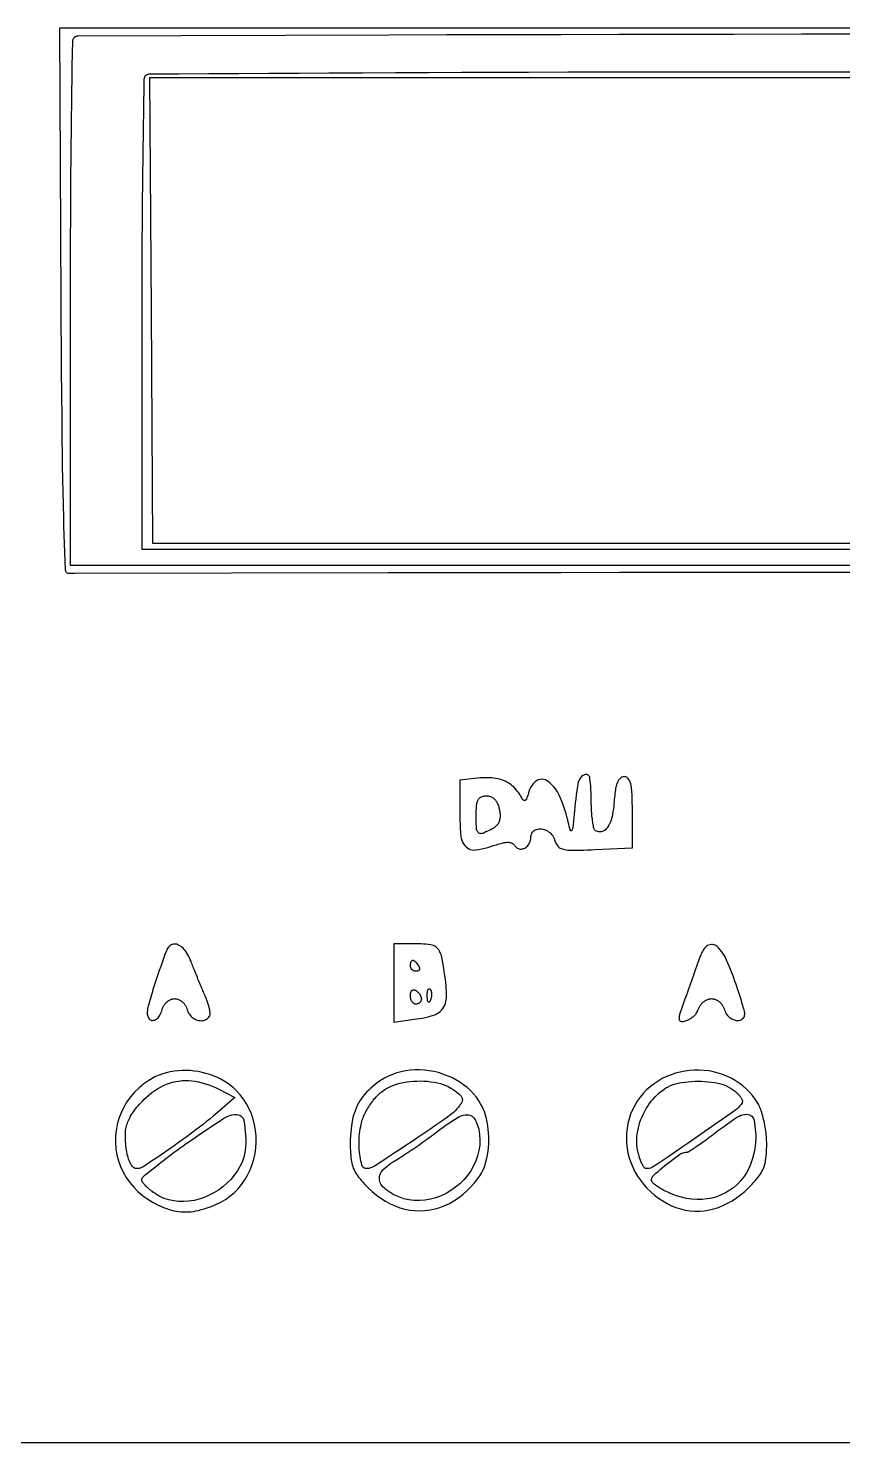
# Model space of a CAD drawing. Header units: millimetres. Extents: x -134 to 134, y -49 to 49.
# Drawn here: x 51.89 to 67.17, y -21.84 to 4.68 of the extents above; entities that cross this region are included whole.
import ezdxf

# ---------------------------------------------------------------- set-up
doc = ezdxf.new("R2010")
doc.units = ezdxf.units.MM
doc.header["$LTSCALE"] = 10
doc.header["$MEASUREMENT"] = 0

# ---------------------------------------------------------------- blocks, each defined once
blk = doc.blocks.new('DT0B-ULTRA_v_1')
at = {"color": 7, "linetype": 'Continuous', "lineweight": -3}
for points in [[(133.588, -21.845, 0), (0, -21.845, 0)], [(52.504, -0.437, 0), (52.506, -0.873, 0), (52.509, -1.309, 0), (52.512, -1.745, 0), (52.515, -2.181, 0), (52.519, -2.618, 0), (52.523, -3.054, 0), (52.525, -3.294, 0), (52.529, -3.535, 0), (52.533, -3.776, 0), (52.538, -4.016, 0), (52.544, -4.257, 0), (52.551, -4.498, 0), (52.556, -4.661, 0), (52.562, -4.824, 0), (52.568, -4.987, 0), (52.573, -5.15, 0), (52.58, -5.313, 0), (52.586, -5.476, 0), (52.588, -5.49, 0), (52.593, -5.504, 0), (52.601, -5.515, 0), (52.611, -5.526, 0), (52.622, -5.533, 0), (52.635, -5.539, 0), (52.649, -5.541, 0), (52.659, -5.541, 0), (52.676, -5.54, 0), (52.694, -5.539, 0), (52.712, -5.538, 0), (52.729, -5.537, 0), (52.747, -5.537, 0), (52.764, -5.537, 0), (58.638, -5.529, 0), (59.721, -5.528, 0), (60.805, -5.526, 0), (61.888, -5.525, 0), (62.971, -5.524, 0), (64.055, -5.523, 0), (65.138, -5.522, 0), (66.42, -5.521, 0), (67.703, -5.519, 0)], [(92.879, 4.677, 0), (72.678, 4.677, 0), (52.477, 4.677, 0), (52.504, -0.437, 0)], [(72.677, -5.397, 0), (52.685, -5.397, 0), (52.685, -0.48, 0), (52.685, -0.165, 0), (52.685, 0.15, 0), (52.686, 0.465, 0), (52.687, 0.78, 0), (52.688, 1.095, 0), (52.69, 1.41, 0), (52.691, 1.678, 0), (52.693, 1.945, 0), (52.695, 2.212, 0), (52.698, 2.479, 0), (52.701, 2.746, 0), (52.705, 3.013, 0), (52.708, 3.251, 0), (52.711, 3.489, 0), (52.715, 3.726, 0), (52.718, 3.964, 0), (52.722, 4.202, 0), (52.725, 4.44, 0), (52.726, 4.452, 0), (52.729, 4.464, 0), (52.733, 4.476, 0), (52.738, 4.487, 0), (52.745, 4.497, 0), (52.753, 4.506, 0), (52.763, 4.514, 0), (52.773, 4.521, 0), (52.784, 4.527, 0), (52.796, 4.531, 0), (52.808, 4.533, 0), (52.821, 4.534, 0), (58.662, 4.554, 0), (59.738, 4.558, 0), (60.814, 4.561, 0), (61.89, 4.564, 0), (62.966, 4.566, 0), (64.042, 4.568, 0), (65.118, 4.57, 0), (66.394, 4.571, 0), (67.67, 4.572, 0)], [(54.09, 3.786, 0), (54.081, 3.777, 0), (54.075, 3.767, 0), (54.069, 3.756, 0), (54.065, 3.745, 0), (54.063, 3.733, 0), (54.062, 3.72, 0), (54.058, 3.508, 0), (54.055, 3.295, 0), (54.051, 3.082, 0), (54.048, 2.87, 0), (54.044, 2.657, 0), (54.041, 2.445, 0), (54.038, 2.205, 0), (54.035, 1.966, 0), (54.032, 1.726, 0), (54.03, 1.487, 0), (54.028, 1.247, 0), (54.026, 1.008, 0), (54.024, 0.726, 0), (54.023, 0.443, 0), (54.022, 0.161, 0), (54.022, -0.121, 0), (54.021, -0.403, 0), (54.021, -0.685, 0), (54.021, -5.089, 0), (65.637, -5.089, 0), (77.254, -5.089, 0)], [(77.254, 3.855, 0), (65.706, 3.855, 0), (64.967, 3.855, 0), (64.228, 3.854, 0), (63.49, 3.854, 0), (62.751, 3.853, 0), (62.012, 3.852, 0), (61.273, 3.85, 0), (60.649, 3.848, 0), (60.025, 3.847, 0), (59.402, 3.844, 0), (58.778, 3.841, 0), (58.154, 3.838, 0), (57.53, 3.835, 0), (56.968, 3.832, 0), (56.406, 3.828, 0), (55.844, 3.825, 0), (55.281, 3.821, 0), (54.719, 3.818, 0), (54.157, 3.815, 0), (54.145, 3.814, 0), (54.132, 3.811, 0), (54.12, 3.807, 0), (54.109, 3.802, 0), (54.099, 3.795, 0), (54.09, 3.786, 0)], [(77.048, -0.617, 0), (77.048, -4.986, 0), (65.64, -4.986, 0), (54.231, -4.986, 0), (54.203, -0.617, 0), (54.175, 3.752, 0), (65.612, 3.752, 0), (77.048, 3.752, 0), (77.048, -0.617, 0)], [(60.317, -9.384, 0), (59.983, -9.419, 0), (59.983, -10.033, 0), (59.984, -10.107, 0), (59.986, -10.18, 0), (59.989, -10.254, 0), (59.994, -10.328, 0), (60, -10.402, 0), (60.007, -10.475, 0), (60.013, -10.512, 0), (60.023, -10.547, 0), (60.038, -10.582, 0), (60.056, -10.614, 0), (60.077, -10.644, 0), (60.102, -10.671, 0), (60.128, -10.692, 0), (60.156, -10.709, 0), (60.186, -10.722, 0), (60.218, -10.73, 0), (60.251, -10.732, 0), (60.284, -10.73, 0), (60.34, -10.721, 0), (60.397, -10.71, 0), (60.453, -10.698, 0), (60.508, -10.683, 0), (60.563, -10.667, 0), (60.618, -10.649, 0), (60.644, -10.64, 0), (60.671, -10.631, 0), (60.698, -10.623, 0), (60.725, -10.615, 0), (60.752, -10.607, 0), (60.78, -10.6, 0), (60.798, -10.595, 0), (60.816, -10.592, 0), (60.834, -10.589, 0), (60.853, -10.587, 0), (60.871, -10.586, 0), (60.89, -10.586, 0), (60.903, -10.586, 0), (60.916, -10.588, 0), (60.929, -10.59, 0), (60.941, -10.594, 0), (60.954, -10.598, 0), (60.966, -10.604, 0), (60.976, -10.609, 0), (60.986, -10.616, 0), (60.996, -10.624, 0), (61.004, -10.632, 0), (61.012, -10.642, 0), (61.019, -10.652, 0), (61.029, -10.666, 0), (61.041, -10.678, 0), (61.054, -10.689, 0), (61.069, -10.698, 0), (61.084, -10.705, 0), (61.101, -10.71, 0), (61.118, -10.713, 0), (61.136, -10.714, 0), (61.154, -10.712, 0), (61.171, -10.709, 0), (61.187, -10.703, 0), (61.203, -10.695, 0), (61.221, -10.684, 0), (61.237, -10.671, 0), (61.252, -10.657, 0), (61.266, -10.641, 0), (61.278, -10.624, 0), (61.289, -10.606, 0), (61.298, -10.587, 0), (61.306, -10.566, 0), (61.312, -10.545, 0), (61.316, -10.523, 0), (61.319, -10.501, 0), (61.32, -10.479, 0), (61.322, -10.457, 0), (61.327, -10.436, 0), (61.336, -10.416, 0), (61.347, -10.397, 0), (61.362, -10.381, 0), (61.379, -10.367, 0), (61.4, -10.355, 0), (61.422, -10.345, 0), (61.445, -10.338, 0), (61.469, -10.334, 0), (61.494, -10.333, 0), (61.518, -10.335, 0), (61.546, -10.341, 0), (61.574, -10.349, 0), (61.601, -10.359, 0), (61.627, -10.372, 0), (61.651, -10.388, 0), (61.674, -10.405, 0), (61.695, -10.424, 0), (61.713, -10.445, 0), (61.729, -10.468, 0), (61.743, -10.492, 0), (61.754, -10.517, 0), (61.763, -10.544, 0), (61.769, -10.565, 0), (61.777, -10.585, 0), (61.786, -10.604, 0), (61.797, -10.623, 0), (61.809, -10.641, 0), (61.823, -10.658, 0), (61.836, -10.672, 0), (61.851, -10.684, 0), (61.867, -10.695, 0), (61.884, -10.704, 0), (61.903, -10.712, 0), (61.921, -10.717, 0), (61.951, -10.724, 0), (61.982, -10.729, 0), (62.012, -10.733, 0), (62.043, -10.736, 0), (62.074, -10.737, 0), (62.104, -10.737, 0), (62.174, -10.736, 0), (62.243, -10.734, 0), (62.312, -10.732, 0), (62.381, -10.73, 0), (62.451, -10.727, 0), (62.52, -10.724, 0), (63.222, -10.691, 0), (63.222, -10.023, 0), (63.221, -9.966, 0), (63.221, -9.909, 0), (63.22, -9.852, 0), (63.219, -9.795, 0), (63.217, -9.738, 0), (63.215, -9.681, 0), (63.213, -9.649, 0), (63.211, -9.618, 0), (63.207, -9.586, 0), (63.202, -9.554, 0), (63.197, -9.523, 0), (63.19, -9.492, 0), (63.185, -9.474, 0), (63.179, -9.456, 0), (63.172, -9.439, 0), (63.163, -9.423, 0), (63.153, -9.407, 0), (63.142, -9.392, 0), (63.133, -9.381, 0), (63.122, -9.372, 0), (63.109, -9.364, 0), (63.096, -9.359, 0), (63.082, -9.356, 0), (63.067, -9.355, 0), (63.054, -9.356, 0), (63.041, -9.358, 0), (63.029, -9.362, 0), (63.017, -9.368, 0), (63.006, -9.375, 0), (62.996, -9.383, 0), (62.984, -9.395, 0), (62.974, -9.407, 0), (62.964, -9.42, 0), (62.956, -9.434, 0), (62.948, -9.448, 0), (62.942, -9.463, 0), (62.933, -9.485, 0), (62.925, -9.508, 0), (62.919, -9.531, 0), (62.913, -9.554, 0), (62.908, -9.578, 0), (62.904, -9.602, 0), (62.899, -9.637, 0), (62.894, -9.673, 0), (62.89, -9.708, 0), (62.886, -9.744, 0), (62.883, -9.78, 0), (62.88, -9.816, 0), (62.876, -9.864, 0), (62.871, -9.912, 0), (62.865, -9.96, 0), (62.858, -10.008, 0), (62.849, -10.056, 0), (62.84, -10.104, 0), (62.831, -10.138, 0), (62.821, -10.172, 0), (62.809, -10.205, 0), (62.795, -10.237, 0), (62.779, -10.268, 0), (62.761, -10.299, 0), (62.748, -10.318, 0), (62.732, -10.335, 0), (62.715, -10.35, 0), (62.696, -10.364, 0), (62.676, -10.375, 0), (62.654, -10.383, 0), (62.634, -10.389, 0), (62.613, -10.391, 0), (62.592, -10.39, 0), (62.571, -10.386, 0), (62.551, -10.38, 0), (62.533, -10.37, 0), (62.525, -10.364, 0), (62.518, -10.358, 0), (62.512, -10.35, 0), (62.507, -10.342, 0), (62.503, -10.334, 0), (62.5, -10.324, 0), (62.495, -10.301, 0), (62.491, -10.277, 0), (62.486, -10.254, 0), (62.482, -10.23, 0), (62.478, -10.206, 0), (62.475, -10.182, 0), (62.471, -10.153, 0), (62.467, -10.123, 0), (62.464, -10.093, 0), (62.461, -10.064, 0), (62.459, -10.034, 0), (62.457, -10.004, 0), (62.455, -9.971, 0), (62.453, -9.937, 0), (62.452, -9.904, 0), (62.451, -9.87, 0), (62.451, -9.836, 0), (62.451, -9.803, 0), (62.45, -9.732, 0), (62.448, -9.662, 0), (62.444, -9.592, 0), (62.44, -9.522, 0), (62.433, -9.452, 0), (62.426, -9.382, 0), (62.422, -9.367, 0), (62.416, -9.352, 0), (62.406, -9.339, 0), (62.394, -9.329, 0), (62.38, -9.321, 0), (62.365, -9.317, 0), (62.349, -9.315, 0), (62.334, -9.317, 0), (62.322, -9.321, 0), (62.294, -9.335, 0), (62.268, -9.354, 0), (62.246, -9.376, 0), (62.228, -9.402, 0), (62.215, -9.431, 0), (62.207, -9.461, 0), (62.193, -9.539, 0), (62.18, -9.616, 0), (62.168, -9.694, 0), (62.158, -9.772, 0), (62.148, -9.85, 0), (62.14, -9.928, 0), (62.134, -9.993, 0), (62.128, -10.057, 0), (62.122, -10.121, 0), (62.115, -10.186, 0), (62.109, -10.25, 0), (62.102, -10.315, 0), (62.101, -10.324, 0), (62.099, -10.333, 0), (62.096, -10.342, 0), (62.092, -10.351, 0), (62.088, -10.36, 0), (62.083, -10.368, 0), (62.081, -10.37, 0), (62.079, -10.371, 0), (62.076, -10.372, 0), (62.074, -10.373, 0), (62.071, -10.373, 0), (62.068, -10.373, 0), (62.066, -10.371, 0), (62.063, -10.37, 0), (62.062, -10.368, 0), (62.06, -10.366, 0), (62.059, -10.364, 0), (62.049, -10.325, 0), (62.039, -10.286, 0), (62.029, -10.246, 0), (62.018, -10.207, 0), (62.009, -10.168, 0), (61.999, -10.129, 0), (61.979, -10.053, 0), (61.956, -9.978, 0), (61.931, -9.904, 0), (61.903, -9.831, 0), (61.873, -9.758, 0), (61.841, -9.687, 0), (61.815, -9.638, 0), (61.784, -9.591, 0), (61.75, -9.546, 0), (61.712, -9.506, 0), (61.67, -9.468, 0), (61.625, -9.435, 0), (61.594, -9.418, 0), (61.56, -9.407, 0), (61.525, -9.404, 0), (61.49, -9.407, 0), (61.456, -9.417, 0), (61.425, -9.434, 0), (61.392, -9.46, 0), (61.361, -9.49, 0), (61.334, -9.523, 0), (61.311, -9.559, 0), (61.293, -9.597, 0), (61.279, -9.637, 0), (61.272, -9.66, 0), (61.265, -9.683, 0), (61.259, -9.706, 0), (61.251, -9.729, 0), (61.244, -9.752, 0), (61.237, -9.775, 0), (61.234, -9.781, 0), (61.23, -9.787, 0), (61.226, -9.793, 0), (61.22, -9.797, 0), (61.214, -9.801, 0), (61.207, -9.803, 0), (61.201, -9.805, 0), (61.195, -9.805, 0), (61.188, -9.803, 0), (61.183, -9.8, 0), (61.177, -9.797, 0), (61.173, -9.792, 0), (61.173, -9.792, 0), (61.162, -9.775, 0), (61.151, -9.758, 0), (61.14, -9.741, 0), (61.129, -9.724, 0), (61.118, -9.707, 0), (61.108, -9.69, 0), (61.09, -9.661, 0), (61.07, -9.633, 0), (61.049, -9.606, 0), (61.026, -9.58, 0), (61.002, -9.555, 0), (60.976, -9.532, 0), (60.95, -9.511, 0), (60.923, -9.491, 0), (60.895, -9.473, 0), (60.865, -9.456, 0), (60.835, -9.441, 0), (60.804, -9.428, 0), (60.769, -9.416, 0), (60.733, -9.405, 0), (60.697, -9.396, 0), (60.66, -9.389, 0), (60.623, -9.383, 0), (60.586, -9.38, 0), (60.541, -9.377, 0), (60.496, -9.376, 0), (60.452, -9.376, 0), (60.407, -9.377, 0), (60.362, -9.38, 0), (60.317, -9.384, 0)], [(60.729, -9.975, 0), (60.732, -9.996, 0), (60.735, -10.016, 0), (60.738, -10.037, 0), (60.739, -10.057, 0), (60.74, -10.078, 0), (60.74, -10.099, 0), (60.74, -10.116, 0), (60.738, -10.132, 0), (60.736, -10.149, 0), (60.732, -10.165, 0), (60.728, -10.181, 0), (60.722, -10.197, 0), (60.717, -10.211, 0), (60.71, -10.225, 0), (60.702, -10.238, 0), (60.693, -10.251, 0), (60.684, -10.263, 0), (60.674, -10.274, 0), (60.662, -10.286, 0), (60.649, -10.297, 0), (60.636, -10.308, 0), (60.622, -10.318, 0), (60.608, -10.327, 0), (60.593, -10.335, 0), (60.564, -10.35, 0), (60.535, -10.365, 0), (60.505, -10.379, 0), (60.475, -10.393, 0), (60.444, -10.407, 0), (60.414, -10.419, 0), (60.401, -10.423, 0), (60.388, -10.425, 0), (60.374, -10.424, 0), (60.361, -10.42, 0), (60.349, -10.415, 0), (60.338, -10.407, 0), (60.327, -10.396, 0), (60.318, -10.384, 0), (60.31, -10.371, 0), (60.305, -10.357, 0), (60.301, -10.343, 0), (60.299, -10.328, 0), (60.297, -10.285, 0), (60.295, -10.243, 0), (60.294, -10.201, 0), (60.293, -10.159, 0), (60.292, -10.117, 0), (60.292, -10.074, 0), (60.292, -10.044, 0), (60.293, -10.013, 0), (60.294, -9.983, 0), (60.296, -9.952, 0), (60.298, -9.922, 0), (60.3, -9.891, 0), (60.302, -9.873, 0), (60.306, -9.855, 0), (60.311, -9.838, 0), (60.316, -9.821, 0), (60.323, -9.804, 0), (60.331, -9.788, 0), (60.338, -9.776, 0), (60.347, -9.766, 0), (60.356, -9.756, 0), (60.367, -9.747, 0), (60.378, -9.74, 0), (60.391, -9.734, 0), (60.406, -9.728, 0), (60.421, -9.723, 0), (60.437, -9.719, 0), (60.453, -9.717, 0), (60.469, -9.715, 0), (60.485, -9.715, 0), (60.5, -9.715, 0), (60.515, -9.716, 0), (60.529, -9.719, 0), (60.544, -9.722, 0), (60.558, -9.727, 0), (60.571, -9.732, 0), (60.584, -9.738, 0), (60.597, -9.745, 0), (60.609, -9.753, 0), (60.621, -9.762, 0), (60.632, -9.771, 0), (60.642, -9.781, 0), (60.653, -9.794, 0), (60.663, -9.807, 0), (60.672, -9.82, 0), (60.681, -9.834, 0), (60.688, -9.848, 0), (60.695, -9.863, 0), (60.702, -9.881, 0), (60.709, -9.9, 0), (60.715, -9.918, 0), (60.72, -9.937, 0), (60.725, -9.956, 0), (60.729, -9.975, 0)], [(54.482, -12.619, 0), (54.455, -12.693, 0), (54.429, -12.767, 0), (54.403, -12.841, 0), (54.376, -12.916, 0), (54.35, -12.99, 0), (54.325, -13.065, 0), (54.305, -13.121, 0), (54.286, -13.178, 0), (54.268, -13.235, 0), (54.249, -13.292, 0), (54.231, -13.349, 0), (54.214, -13.406, 0), (54.201, -13.448, 0), (54.188, -13.491, 0), (54.176, -13.533, 0), (54.164, -13.576, 0), (54.152, -13.619, 0), (54.14, -13.661, 0), (54.135, -13.682, 0), (54.131, -13.703, 0), (54.128, -13.724, 0), (54.126, -13.745, 0), (54.124, -13.767, 0), (54.124, -13.788, 0), (54.125, -13.807, 0), (54.128, -13.826, 0), (54.133, -13.844, 0), (54.14, -13.862, 0), (54.148, -13.878, 0), (54.159, -13.894, 0), (54.169, -13.906, 0), (54.181, -13.915, 0), (54.195, -13.921, 0), (54.21, -13.925, 0), (54.225, -13.926, 0), (54.24, -13.924, 0), (54.26, -13.919, 0), (54.278, -13.911, 0), (54.295, -13.901, 0), (54.311, -13.889, 0), (54.326, -13.875, 0), (54.339, -13.859, 0), (54.353, -13.838, 0), (54.365, -13.817, 0), (54.377, -13.794, 0), (54.387, -13.771, 0), (54.395, -13.748, 0), (54.402, -13.724, 0), (54.406, -13.71, 0), (54.411, -13.696, 0), (54.416, -13.683, 0), (54.423, -13.67, 0), (54.429, -13.657, 0), (54.437, -13.645, 0), (54.445, -13.633, 0), (54.453, -13.621, 0), (54.463, -13.61, 0), (54.473, -13.599, 0), (54.483, -13.588, 0), (54.494, -13.578, 0), (54.505, -13.57, 0), (54.516, -13.561, 0), (54.527, -13.553, 0), (54.539, -13.546, 0), (54.552, -13.54, 0), (54.564, -13.534, 0), (54.576, -13.529, 0), (54.588, -13.525, 0), (54.6, -13.522, 0), (54.613, -13.52, 0), (54.625, -13.519, 0), (54.638, -13.518, 0), (54.65, -13.519, 0), (54.663, -13.52, 0), (54.675, -13.522, 0), (54.688, -13.525, 0), (54.7, -13.529, 0), (54.711, -13.534, 0), (54.724, -13.54, 0), (54.736, -13.546, 0), (54.748, -13.553, 0), (54.76, -13.561, 0), (54.771, -13.57, 0), (54.782, -13.578, 0), (54.793, -13.588, 0), (54.803, -13.599, 0), (54.813, -13.61, 0), (54.822, -13.621, 0), (54.831, -13.633, 0), (54.839, -13.645, 0), (54.846, -13.657, 0), (54.853, -13.67, 0), (54.859, -13.683, 0), (54.865, -13.696, 0), (54.869, -13.71, 0), (54.873, -13.724, 0), (54.88, -13.747, 0), (54.889, -13.769, 0), (54.9, -13.79, 0), (54.913, -13.81, 0), (54.927, -13.829, 0), (54.943, -13.847, 0), (54.961, -13.864, 0), (54.98, -13.879, 0), (55, -13.892, 0), (55.021, -13.904, 0), (55.043, -13.913, 0), (55.066, -13.921, 0), (55.088, -13.926, 0), (55.11, -13.93, 0), (55.132, -13.931, 0), (55.154, -13.93, 0), (55.176, -13.926, 0), (55.197, -13.921, 0), (55.216, -13.914, 0), (55.235, -13.905, 0), (55.252, -13.893, 0), (55.267, -13.88, 0), (55.281, -13.865, 0), (55.293, -13.848, 0), (55.297, -13.84, 0), (55.3, -13.832, 0), (55.303, -13.824, 0), (55.304, -13.816, 0), (55.305, -13.807, 0), (55.304, -13.798, 0), (55.302, -13.782, 0), (55.3, -13.766, 0), (55.298, -13.75, 0), (55.295, -13.733, 0), (55.292, -13.717, 0), (55.288, -13.701, 0), (55.284, -13.682, 0), (55.279, -13.662, 0), (55.274, -13.643, 0), (55.268, -13.623, 0), (55.262, -13.604, 0), (55.256, -13.585, 0), (55.248, -13.564, 0), (55.241, -13.544, 0), (55.233, -13.523, 0), (55.225, -13.503, 0), (55.216, -13.483, 0), (55.208, -13.463, 0), (55.197, -13.439, 0), (55.187, -13.416, 0), (55.177, -13.392, 0), (55.167, -13.369, 0), (55.157, -13.345, 0), (55.147, -13.322, 0), (55.135, -13.293, 0), (55.123, -13.265, 0), (55.111, -13.236, 0), (55.099, -13.207, 0), (55.087, -13.178, 0), (55.075, -13.15, 0), (55.063, -13.12, 0), (55.051, -13.091, 0), (55.039, -13.062, 0), (55.027, -13.033, 0), (55.016, -13.003, 0), (55.004, -12.974, 0), (54.994, -12.949, 0), (54.984, -12.924, 0), (54.974, -12.899, 0), (54.965, -12.874, 0), (54.955, -12.849, 0), (54.945, -12.824, 0), (54.931, -12.788, 0), (54.915, -12.753, 0), (54.897, -12.718, 0), (54.878, -12.684, 0), (54.858, -12.651, 0), (54.836, -12.618, 0), (54.818, -12.595, 0), (54.797, -12.573, 0), (54.775, -12.553, 0), (54.751, -12.535, 0), (54.725, -12.519, 0), (54.699, -12.506, 0), (54.678, -12.498, 0), (54.657, -12.494, 0), (54.635, -12.494, 0), (54.613, -12.496, 0), (54.592, -12.502, 0), (54.573, -12.512, 0), (54.553, -12.524, 0), (54.534, -12.54, 0), (54.518, -12.557, 0), (54.503, -12.576, 0), (54.492, -12.597, 0), (54.482, -12.619, 0)], [(58.75, -13.223, 0), (58.75, -13.956, 0), (59.176, -13.899, 0), (59.23, -13.891, 0), (59.284, -13.881, 0), (59.338, -13.87, 0), (59.392, -13.857, 0), (59.445, -13.843, 0), (59.497, -13.827, 0), (59.53, -13.814, 0), (59.562, -13.798, 0), (59.592, -13.779, 0), (59.619, -13.757, 0), (59.644, -13.732, 0), (59.666, -13.704, 0), (59.686, -13.674, 0), (59.702, -13.642, 0), (59.716, -13.609, 0), (59.725, -13.574, 0), (59.732, -13.539, 0), (59.734, -13.503, 0), (59.735, -13.445, 0), (59.734, -13.388, 0), (59.731, -13.33, 0), (59.727, -13.273, 0), (59.722, -13.215, 0), (59.715, -13.158, 0), (59.705, -13.088, 0), (59.694, -13.018, 0), (59.683, -12.948, 0), (59.671, -12.879, 0), (59.659, -12.809, 0), (59.646, -12.739, 0), (59.64, -12.711, 0), (59.631, -12.683, 0), (59.619, -12.656, 0), (59.606, -12.63, 0), (59.59, -12.605, 0), (59.572, -12.582, 0), (59.555, -12.563, 0), (59.536, -12.547, 0), (59.514, -12.533, 0), (59.492, -12.522, 0), (59.468, -12.514, 0), (59.443, -12.509, 0), (59.397, -12.503, 0), (59.35, -12.499, 0), (59.304, -12.495, 0), (59.257, -12.492, 0), (59.211, -12.491, 0), (59.164, -12.49, 0), (58.75, -12.49, 0), (58.75, -13.223, 0)], [(64.559, -12.591, 0), (64.547, -12.612, 0), (64.535, -12.633, 0), (64.524, -12.655, 0), (64.514, -12.677, 0), (64.504, -12.7, 0), (64.495, -12.723, 0), (64.463, -12.811, 0), (64.431, -12.899, 0), (64.4, -12.987, 0), (64.368, -13.075, 0), (64.336, -13.164, 0), (64.305, -13.252, 0), (64.272, -13.343, 0), (64.24, -13.434, 0), (64.208, -13.525, 0), (64.176, -13.617, 0), (64.144, -13.708, 0), (64.112, -13.799, 0), (64.107, -13.814, 0), (64.103, -13.83, 0), (64.099, -13.846, 0), (64.097, -13.862, 0), (64.096, -13.878, 0), (64.095, -13.894, 0), (64.096, -13.905, 0), (64.1, -13.915, 0), (64.105, -13.924, 0), (64.112, -13.932, 0), (64.121, -13.938, 0), (64.13, -13.942, 0), (64.141, -13.944, 0), (64.143, -13.945, 0), (64.163, -13.945, 0), (64.182, -13.944, 0), (64.201, -13.941, 0), (64.22, -13.936, 0), (64.238, -13.93, 0), (64.256, -13.923, 0), (64.279, -13.911, 0), (64.302, -13.898, 0), (64.324, -13.884, 0), (64.345, -13.868, 0), (64.366, -13.852, 0), (64.385, -13.835, 0), (64.401, -13.819, 0), (64.415, -13.802, 0), (64.427, -13.784, 0), (64.438, -13.765, 0), (64.448, -13.744, 0), (64.455, -13.724, 0), (64.46, -13.71, 0), (64.465, -13.696, 0), (64.472, -13.683, 0), (64.478, -13.67, 0), (64.486, -13.657, 0), (64.494, -13.645, 0), (64.503, -13.633, 0), (64.513, -13.621, 0), (64.523, -13.61, 0), (64.533, -13.599, 0), (64.545, -13.588, 0), (64.556, -13.578, 0), (64.568, -13.57, 0), (64.58, -13.561, 0), (64.592, -13.553, 0), (64.605, -13.546, 0), (64.618, -13.539, 0), (64.631, -13.534, 0), (64.643, -13.529, 0), (64.656, -13.525, 0), (64.668, -13.522, 0), (64.681, -13.52, 0), (64.694, -13.519, 0), (64.707, -13.518, 0), (64.72, -13.519, 0), (64.733, -13.52, 0), (64.746, -13.522, 0), (64.758, -13.525, 0), (64.77, -13.529, 0), (64.782, -13.534, 0), (64.795, -13.54, 0), (64.808, -13.546, 0), (64.82, -13.553, 0), (64.832, -13.561, 0), (64.844, -13.57, 0), (64.855, -13.578, 0), (64.866, -13.588, 0), (64.876, -13.599, 0), (64.886, -13.61, 0), (64.896, -13.621, 0), (64.905, -13.633, 0), (64.913, -13.645, 0), (64.92, -13.657, 0), (64.927, -13.67, 0), (64.933, -13.683, 0), (64.939, -13.696, 0), (64.944, -13.71, 0), (64.948, -13.724, 0), (64.955, -13.748, 0), (64.965, -13.771, 0), (64.977, -13.794, 0), (64.991, -13.815, 0), (65.007, -13.834, 0), (65.024, -13.853, 0), (65.044, -13.869, 0), (65.065, -13.884, 0), (65.087, -13.898, 0), (65.11, -13.909, 0), (65.135, -13.918, 0), (65.159, -13.925, 0), (65.18, -13.928, 0), (65.2, -13.929, 0), (65.22, -13.927, 0), (65.24, -13.922, 0), (65.259, -13.915, 0), (65.277, -13.905, 0), (65.292, -13.894, 0), (65.305, -13.88, 0), (65.315, -13.865, 0), (65.323, -13.848, 0), (65.327, -13.83, 0), (65.329, -13.811, 0), (65.329, -13.799, 0), (65.328, -13.786, 0), (65.326, -13.774, 0), (65.324, -13.761, 0), (65.322, -13.749, 0), (65.319, -13.737, 0), (65.31, -13.706, 0), (65.301, -13.675, 0), (65.292, -13.644, 0), (65.283, -13.613, 0), (65.274, -13.582, 0), (65.265, -13.551, 0), (65.253, -13.514, 0), (65.242, -13.478, 0), (65.23, -13.441, 0), (65.218, -13.404, 0), (65.206, -13.367, 0), (65.194, -13.331, 0), (65.18, -13.291, 0), (65.166, -13.251, 0), (65.152, -13.211, 0), (65.138, -13.171, 0), (65.124, -13.131, 0), (65.11, -13.092, 0), (65.087, -13.031, 0), (65.063, -12.971, 0), (65.039, -12.912, 0), (65.013, -12.853, 0), (64.986, -12.794, 0), (64.959, -12.736, 0), (64.94, -12.7, 0), (64.919, -12.665, 0), (64.895, -12.632, 0), (64.87, -12.6, 0), (64.842, -12.57, 0), (64.813, -12.541, 0), (64.794, -12.527, 0), (64.773, -12.515, 0), (64.751, -12.507, 0), (64.727, -12.503, 0), (64.704, -12.502, 0), (64.68, -12.506, 0), (64.656, -12.513, 0), (64.632, -12.523, 0), (64.611, -12.536, 0), (64.591, -12.552, 0), (64.574, -12.57, 0), (64.559, -12.591, 0)], [(59.212, -12.901, 0), (59.216, -12.907, 0), (59.219, -12.914, 0), (59.222, -12.92, 0), (59.225, -12.927, 0), (59.227, -12.934, 0), (59.228, -12.941, 0), (59.229, -12.946, 0), (59.23, -12.952, 0), (59.23, -12.958, 0), (59.229, -12.963, 0), (59.227, -12.969, 0), (59.225, -12.974, 0), (59.223, -12.979, 0), (59.22, -12.983, 0), (59.216, -12.987, 0), (59.213, -12.991, 0), (59.208, -12.994, 0), (59.204, -12.996, 0), (59.198, -12.998, 0), (59.192, -13.001, 0), (59.186, -13.002, 0), (59.18, -13.003, 0), (59.173, -13.004, 0), (59.167, -13.004, 0), (59.16, -13.004, 0), (59.153, -13.003, 0), (59.146, -13.002, 0), (59.139, -13.001, 0), (59.132, -12.999, 0), (59.125, -12.996, 0), (59.119, -12.994, 0), (59.113, -12.99, 0), (59.107, -12.987, 0), (59.101, -12.983, 0), (59.095, -12.979, 0), (59.09, -12.974, 0), (59.085, -12.969, 0), (59.081, -12.964, 0), (59.077, -12.958, 0), (59.073, -12.953, 0), (59.07, -12.947, 0), (59.067, -12.941, 0), (59.064, -12.934, 0), (59.062, -12.928, 0), (59.06, -12.921, 0), (59.059, -12.915, 0), (59.058, -12.908, 0), (59.058, -12.901, 0), (59.058, -12.895, 0), (59.059, -12.888, 0), (59.059, -12.882, 0), (59.06, -12.875, 0), (59.06, -12.868, 0), (59.062, -12.862, 0), (59.063, -12.856, 0), (59.064, -12.851, 0), (59.065, -12.845, 0), (59.067, -12.84, 0), (59.069, -12.834, 0), (59.072, -12.829, 0), (59.073, -12.825, 0), (59.076, -12.821, 0), (59.078, -12.817, 0), (59.08, -12.813, 0), (59.083, -12.81, 0), (59.086, -12.806, 0), (59.089, -12.804, 0), (59.091, -12.802, 0), (59.094, -12.801, 0), (59.097, -12.799, 0), (59.1, -12.799, 0), (59.104, -12.799, 0), (59.107, -12.799, 0), (59.111, -12.799, 0), (59.115, -12.8, 0), (59.118, -12.802, 0), (59.122, -12.803, 0), (59.125, -12.805, 0), (59.13, -12.809, 0), (59.135, -12.813, 0), (59.14, -12.816, 0), (59.145, -12.82, 0), (59.15, -12.824, 0), (59.154, -12.829, 0), (59.16, -12.834, 0), (59.165, -12.839, 0), (59.17, -12.845, 0), (59.175, -12.85, 0), (59.18, -12.856, 0), (59.185, -12.862, 0), (59.19, -12.868, 0), (59.194, -12.875, 0), (59.199, -12.881, 0), (59.204, -12.888, 0), (59.208, -12.895, 0), (59.212, -12.901, 0)], [(59.264, -13.524, 0), (59.264, -13.531, 0), (59.263, -13.537, 0), (59.262, -13.543, 0), (59.26, -13.549, 0), (59.258, -13.555, 0), (59.256, -13.561, 0), (59.253, -13.567, 0), (59.25, -13.573, 0), (59.246, -13.578, 0), (59.242, -13.583, 0), (59.238, -13.588, 0), (59.234, -13.592, 0), (59.229, -13.597, 0), (59.223, -13.601, 0), (59.218, -13.605, 0), (59.212, -13.608, 0), (59.206, -13.611, 0), (59.2, -13.614, 0), (59.194, -13.616, 0), (59.187, -13.618, 0), (59.181, -13.619, 0), (59.174, -13.62, 0), (59.168, -13.621, 0), (59.161, -13.621, 0), (59.154, -13.621, 0), (59.147, -13.619, 0), (59.14, -13.618, 0), (59.134, -13.615, 0), (59.128, -13.612, 0), (59.122, -13.609, 0), (59.115, -13.604, 0), (59.109, -13.598, 0), (59.103, -13.593, 0), (59.098, -13.587, 0), (59.093, -13.58, 0), (59.088, -13.574, 0), (59.083, -13.566, 0), (59.079, -13.557, 0), (59.075, -13.549, 0), (59.071, -13.54, 0), (59.068, -13.531, 0), (59.066, -13.522, 0), (59.064, -13.512, 0), (59.062, -13.502, 0), (59.06, -13.492, 0), (59.059, -13.481, 0), (59.058, -13.471, 0), (59.058, -13.461, 0), (59.058, -13.451, 0), (59.059, -13.442, 0), (59.06, -13.432, 0), (59.062, -13.423, 0), (59.063, -13.413, 0), (59.066, -13.404, 0), (59.068, -13.397, 0), (59.071, -13.39, 0), (59.074, -13.383, 0), (59.079, -13.377, 0), (59.083, -13.371, 0), (59.088, -13.366, 0), (59.093, -13.362, 0), (59.098, -13.359, 0), (59.104, -13.356, 0), (59.11, -13.354, 0), (59.116, -13.353, 0), (59.122, -13.353, 0), (59.129, -13.353, 0), (59.136, -13.354, 0), (59.142, -13.356, 0), (59.149, -13.358, 0), (59.155, -13.361, 0), (59.161, -13.364, 0), (59.168, -13.368, 0), (59.175, -13.373, 0), (59.182, -13.378, 0), (59.188, -13.384, 0), (59.194, -13.389, 0), (59.2, -13.395, 0), (59.206, -13.402, 0), (59.212, -13.409, 0), (59.218, -13.415, 0), (59.223, -13.423, 0), (59.229, -13.43, 0), (59.234, -13.437, 0), (59.238, -13.444, 0), (59.242, -13.452, 0), (59.246, -13.459, 0), (59.25, -13.467, 0), (59.253, -13.475, 0), (59.256, -13.482, 0), (59.259, -13.489, 0), (59.26, -13.496, 0), (59.262, -13.503, 0), (59.263, -13.51, 0), (59.264, -13.517, 0), (59.264, -13.524, 0)], [(59.437, -13.537, 0), (59.434, -13.545, 0), (59.43, -13.552, 0), (59.427, -13.559, 0), (59.423, -13.566, 0), (59.418, -13.573, 0), (59.414, -13.58, 0), (59.412, -13.582, 0), (59.41, -13.584, 0), (59.408, -13.585, 0), (59.406, -13.585, 0), (59.403, -13.586, 0), (59.401, -13.585, 0), (59.398, -13.584, 0), (59.396, -13.583, 0), (59.395, -13.582, 0), (59.392, -13.578, 0), (59.388, -13.573, 0), (59.386, -13.568, 0), (59.383, -13.563, 0), (59.382, -13.558, 0), (59.381, -13.552, 0), (59.379, -13.539, 0), (59.378, -13.526, 0), (59.377, -13.514, 0), (59.376, -13.501, 0), (59.375, -13.488, 0), (59.375, -13.475, 0), (59.374, -13.463, 0), (59.374, -13.451, 0), (59.374, -13.439, 0), (59.375, -13.428, 0), (59.375, -13.416, 0), (59.376, -13.404, 0), (59.377, -13.395, 0), (59.378, -13.387, 0), (59.38, -13.379, 0), (59.382, -13.37, 0), (59.384, -13.362, 0), (59.387, -13.354, 0), (59.389, -13.35, 0), (59.392, -13.346, 0), (59.395, -13.343, 0), (59.398, -13.34, 0), (59.402, -13.338, 0), (59.406, -13.336, 0), (59.41, -13.335, 0), (59.414, -13.334, 0), (59.418, -13.335, 0), (59.422, -13.336, 0), (59.426, -13.338, 0), (59.429, -13.34, 0), (59.433, -13.345, 0), (59.437, -13.35, 0), (59.441, -13.356, 0), (59.444, -13.362, 0), (59.446, -13.368, 0), (59.449, -13.374, 0), (59.451, -13.382, 0), (59.453, -13.39, 0), (59.454, -13.399, 0), (59.455, -13.407, 0), (59.456, -13.415, 0), (59.457, -13.424, 0), (59.457, -13.433, 0), (59.457, -13.443, 0), (59.456, -13.453, 0), (59.456, -13.462, 0), (59.454, -13.472, 0), (59.453, -13.481, 0), (59.451, -13.491, 0), (59.449, -13.5, 0), (59.446, -13.51, 0), (59.443, -13.519, 0), (59.44, -13.528, 0), (59.437, -13.537, 0)], [(54.155, -15.05, 0), (54.059, -15.116, 0), (53.969, -15.19, 0), (53.886, -15.271, 0), (53.811, -15.359, 0), (53.743, -15.453, 0), (53.683, -15.553, 0), (53.633, -15.657, 0), (53.592, -15.764, 0), (53.561, -15.875, 0), (53.54, -15.988, 0), (53.528, -16.103, 0), (53.527, -16.218, 0), (53.536, -16.332, 0), (53.555, -16.446, 0), (53.584, -16.557, 0), (53.623, -16.665, 0), (53.671, -16.77, 0), (53.728, -16.87, 0), (53.795, -16.965, 0), (53.869, -17.055, 0), (53.95, -17.137, 0), (54.039, -17.213, 0), (54.133, -17.28, 0), (54.233, -17.339, 0), (54.282, -17.365, 0), (54.331, -17.388, 0), (54.381, -17.411, 0), (54.431, -17.432, 0), (54.482, -17.451, 0), (54.534, -17.469, 0), (54.578, -17.483, 0), (54.622, -17.494, 0), (54.667, -17.503, 0), (54.712, -17.51, 0), (54.758, -17.515, 0), (54.804, -17.518, 0), (54.85, -17.518, 0), (54.897, -17.517, 0), (54.944, -17.513, 0), (54.99, -17.507, 0), (55.036, -17.499, 0), (55.082, -17.488, 0), (55.137, -17.474, 0), (55.193, -17.457, 0), (55.248, -17.44, 0), (55.302, -17.421, 0), (55.356, -17.401, 0), (55.41, -17.379, 0), (55.503, -17.336, 0), (55.592, -17.284, 0), (55.675, -17.224, 0), (55.754, -17.158, 0), (55.826, -17.085, 0), (55.891, -17.005, 0), (55.952, -16.918, 0), (56.006, -16.825, 0), (56.053, -16.729, 0), (56.092, -16.629, 0), (56.123, -16.527, 0), (56.146, -16.423, 0), (56.161, -16.315, 0), (56.167, -16.207, 0), (56.166, -16.099, 0), (56.156, -15.992, 0), (56.138, -15.885, 0), (56.111, -15.78, 0), (56.077, -15.68, 0), (56.035, -15.584, 0), (55.986, -15.491, 0), (55.928, -15.403, 0), (55.864, -15.319, 0), (55.792, -15.242, 0), (55.74, -15.192, 0), (55.684, -15.146, 0), (55.626, -15.103, 0), (55.566, -15.064, 0), (55.503, -15.028, 0), (55.438, -14.997, 0), (55.368, -14.967, 0), (55.297, -14.941, 0), (55.225, -14.919, 0), (55.151, -14.9, 0), (55.077, -14.886, 0), (55.002, -14.875, 0), (54.927, -14.868, 0), (54.851, -14.865, 0), (54.776, -14.866, 0), (54.701, -14.871, 0), (54.626, -14.88, 0), (54.551, -14.892, 0), (54.481, -14.908, 0), (54.413, -14.929, 0), (54.346, -14.953, 0), (54.28, -14.981, 0), (54.216, -15.014, 0), (54.155, -15.05, 0)], [(55.466, -15.217, 0), (55.769, -15.374, 0), (55.435, -15.659, 0), (55.369, -15.714, 0), (55.303, -15.769, 0), (55.237, -15.823, 0), (55.17, -15.876, 0), (55.102, -15.928, 0), (55.034, -15.98, 0), (54.953, -16.04, 0), (54.872, -16.1, 0), (54.791, -16.159, 0), (54.709, -16.218, 0), (54.626, -16.277, 0), (54.544, -16.334, 0), (54.463, -16.39, 0), (54.382, -16.446, 0), (54.301, -16.501, 0), (54.22, -16.556, 0), (54.139, -16.611, 0), (54.058, -16.666, 0), (54.038, -16.677, 0), (54.018, -16.687, 0), (53.996, -16.695, 0), (53.974, -16.7, 0), (53.952, -16.704, 0), (53.929, -16.705, 0), (53.912, -16.704, 0), (53.896, -16.7, 0), (53.881, -16.693, 0), (53.866, -16.684, 0), (53.854, -16.673, 0), (53.843, -16.661, 0), (53.829, -16.64, 0), (53.815, -16.618, 0), (53.803, -16.596, 0), (53.792, -16.573, 0), (53.782, -16.55, 0), (53.774, -16.526, 0), (53.763, -16.493, 0), (53.753, -16.459, 0), (53.745, -16.426, 0), (53.738, -16.392, 0), (53.732, -16.357, 0), (53.728, -16.323, 0), (53.723, -16.281, 0), (53.719, -16.239, 0), (53.716, -16.196, 0), (53.714, -16.154, 0), (53.713, -16.112, 0), (53.713, -16.069, 0), (53.713, -16.042, 0), (53.715, -16.015, 0), (53.718, -15.988, 0), (53.722, -15.961, 0), (53.727, -15.935, 0), (53.734, -15.909, 0), (53.742, -15.881, 0), (53.751, -15.854, 0), (53.761, -15.827, 0), (53.771, -15.801, 0), (53.783, -15.775, 0), (53.796, -15.75, 0), (53.812, -15.721, 0), (53.829, -15.693, 0), (53.846, -15.665, 0), (53.865, -15.638, 0), (53.884, -15.612, 0), (53.904, -15.586, 0), (53.929, -15.555, 0), (53.955, -15.525, 0), (53.981, -15.496, 0), (54.007, -15.466, 0), (54.034, -15.438, 0), (54.062, -15.41, 0), (54.109, -15.365, 0), (54.159, -15.322, 0), (54.21, -15.281, 0), (54.263, -15.243, 0), (54.318, -15.208, 0), (54.375, -15.175, 0), (54.429, -15.148, 0), (54.484, -15.124, 0), (54.541, -15.103, 0), (54.598, -15.086, 0), (54.657, -15.073, 0), (54.716, -15.063, 0), (54.777, -15.056, 0), (54.839, -15.053, 0), (54.9, -15.054, 0), (54.961, -15.058, 0), (55.022, -15.066, 0), (55.082, -15.078, 0), (55.148, -15.094, 0), (55.214, -15.113, 0), (55.278, -15.135, 0), (55.342, -15.16, 0), (55.404, -15.187, 0), (55.466, -15.217, 0)], [(58.5, -15.055, 0), (58.452, -15.087, 0), (58.406, -15.121, 0), (58.362, -15.157, 0), (58.318, -15.194, 0), (58.276, -15.233, 0), (58.236, -15.274, 0), (58.202, -15.311, 0), (58.169, -15.35, 0), (58.139, -15.391, 0), (58.111, -15.434, 0), (58.086, -15.477, 0), (58.062, -15.522, 0), (58.04, -15.571, 0), (58.02, -15.621, 0), (58.002, -15.672, 0), (57.987, -15.724, 0), (57.975, -15.777, 0), (57.965, -15.829, 0), (57.955, -15.895, 0), (57.947, -15.961, 0), (57.94, -16.028, 0), (57.935, -16.094, 0), (57.932, -16.16, 0), (57.931, -16.227, 0), (57.931, -16.274, 0), (57.932, -16.321, 0), (57.933, -16.368, 0), (57.936, -16.415, 0), (57.939, -16.462, 0), (57.943, -16.509, 0), (57.947, -16.542, 0), (57.952, -16.574, 0), (57.959, -16.605, 0), (57.967, -16.637, 0), (57.977, -16.667, 0), (57.988, -16.698, 0), (58.001, -16.727, 0), (58.015, -16.756, 0), (58.031, -16.784, 0), (58.048, -16.811, 0), (58.066, -16.837, 0), (58.085, -16.863, 0), (58.114, -16.898, 0), (58.144, -16.933, 0), (58.174, -16.967, 0), (58.205, -17.001, 0), (58.237, -17.034, 0), (58.269, -17.067, 0), (58.343, -17.137, 0), (58.422, -17.201, 0), (58.505, -17.261, 0), (58.591, -17.315, 0), (58.681, -17.363, 0), (58.774, -17.405, 0), (58.863, -17.438, 0), (58.954, -17.464, 0), (59.048, -17.482, 0), (59.142, -17.493, 0), (59.237, -17.496, 0), (59.332, -17.492, 0), (59.427, -17.48, 0), (59.521, -17.46, 0), (59.613, -17.434, 0), (59.703, -17.399, 0), (59.789, -17.358, 0), (59.872, -17.311, 0), (59.959, -17.252, 0), (60.041, -17.189, 0), (60.119, -17.121, 0), (60.193, -17.048, 0), (60.262, -16.97, 0), (60.326, -16.889, 0), (60.359, -16.841, 0), (60.389, -16.791, 0), (60.416, -16.739, 0), (60.439, -16.686, 0), (60.459, -16.632, 0), (60.475, -16.576, 0), (60.491, -16.51, 0), (60.504, -16.444, 0), (60.514, -16.377, 0), (60.522, -16.309, 0), (60.527, -16.242, 0), (60.529, -16.174, 0), (60.529, -16.106, 0), (60.525, -16.037, 0), (60.519, -15.969, 0), (60.511, -15.901, 0), (60.5, -15.834, 0), (60.486, -15.767, 0), (60.47, -15.709, 0), (60.452, -15.652, 0), (60.43, -15.596, 0), (60.405, -15.541, 0), (60.376, -15.488, 0), (60.345, -15.437, 0), (60.296, -15.368, 0), (60.243, -15.303, 0), (60.185, -15.242, 0), (60.123, -15.185, 0), (60.057, -15.133, 0), (59.988, -15.085, 0), (59.912, -15.04, 0), (59.833, -14.999, 0), (59.751, -14.963, 0), (59.668, -14.932, 0), (59.583, -14.906, 0), (59.497, -14.886, 0), (59.409, -14.87, 0), (59.321, -14.86, 0), (59.232, -14.856, 0), (59.144, -14.856, 0), (59.055, -14.862, 0), (58.967, -14.873, 0), (58.884, -14.889, 0), (58.803, -14.911, 0), (58.724, -14.939, 0), (58.646, -14.972, 0), (58.572, -15.011, 0), (58.5, -15.055, 0)], [(59.863, -15.224, 0), (59.884, -15.238, 0), (59.904, -15.254, 0), (59.925, -15.269, 0), (59.945, -15.285, 0), (59.964, -15.302, 0), (59.984, -15.318, 0), (59.994, -15.328, 0), (60.003, -15.338, 0), (60.011, -15.349, 0), (60.018, -15.361, 0), (60.024, -15.374, 0), (60.029, -15.387, 0), (60.032, -15.399, 0), (60.033, -15.41, 0), (60.033, -15.422, 0), (60.031, -15.434, 0), (60.028, -15.446, 0), (60.023, -15.457, 0), (60.014, -15.473, 0), (60.005, -15.489, 0), (59.995, -15.505, 0), (59.985, -15.52, 0), (59.974, -15.535, 0), (59.963, -15.55, 0), (59.932, -15.585, 0), (59.9, -15.619, 0), (59.866, -15.652, 0), (59.831, -15.683, 0), (59.795, -15.712, 0), (59.757, -15.739, 0), (59.646, -15.816, 0), (59.535, -15.893, 0), (59.424, -15.969, 0), (59.312, -16.045, 0), (59.201, -16.12, 0), (59.089, -16.195, 0), (58.972, -16.273, 0), (58.855, -16.351, 0), (58.738, -16.429, 0), (58.62, -16.506, 0), (58.503, -16.583, 0), (58.385, -16.66, 0), (58.362, -16.673, 0), (58.338, -16.685, 0), (58.313, -16.693, 0), (58.287, -16.7, 0), (58.261, -16.704, 0), (58.235, -16.705, 0), (58.216, -16.703, 0), (58.199, -16.697, 0), (58.183, -16.688, 0), (58.169, -16.676, 0), (58.158, -16.661, 0), (58.15, -16.644, 0), (58.149, -16.64, 0), (58.139, -16.6, 0), (58.13, -16.56, 0), (58.122, -16.52, 0), (58.115, -16.479, 0), (58.109, -16.439, 0), (58.104, -16.398, 0), (58.1, -16.349, 0), (58.097, -16.299, 0), (58.096, -16.25, 0), (58.096, -16.2, 0), (58.098, -16.15, 0), (58.1, -16.101, 0), (58.105, -16.054, 0), (58.11, -16.007, 0), (58.118, -15.961, 0), (58.126, -15.915, 0), (58.137, -15.869, 0), (58.148, -15.823, 0), (58.156, -15.798, 0), (58.164, -15.773, 0), (58.173, -15.748, 0), (58.182, -15.724, 0), (58.193, -15.7, 0), (58.204, -15.677, 0), (58.218, -15.65, 0), (58.232, -15.623, 0), (58.246, -15.597, 0), (58.262, -15.571, 0), (58.277, -15.545, 0), (58.294, -15.519, 0), (58.31, -15.495, 0), (58.327, -15.47, 0), (58.345, -15.446, 0), (58.363, -15.422, 0), (58.382, -15.399, 0), (58.401, -15.376, 0), (58.418, -15.357, 0), (58.435, -15.338, 0), (58.453, -15.32, 0), (58.471, -15.303, 0), (58.491, -15.286, 0), (58.51, -15.27, 0), (58.554, -15.238, 0), (58.6, -15.209, 0), (58.648, -15.182, 0), (58.698, -15.159, 0), (58.749, -15.139, 0), (58.801, -15.123, 0), (58.864, -15.106, 0), (58.927, -15.093, 0), (58.991, -15.081, 0), (59.055, -15.073, 0), (59.119, -15.067, 0), (59.184, -15.063, 0), (59.248, -15.062, 0), (59.312, -15.064, 0), (59.377, -15.068, 0), (59.441, -15.075, 0), (59.504, -15.084, 0), (59.568, -15.096, 0), (59.62, -15.109, 0), (59.671, -15.125, 0), (59.722, -15.145, 0), (59.77, -15.168, 0), (59.817, -15.194, 0), (59.863, -15.224, 0)], [(63.704, -15.063, 0), (63.628, -15.113, 0), (63.555, -15.169, 0), (63.488, -15.23, 0), (63.424, -15.296, 0), (63.366, -15.366, 0), (63.314, -15.44, 0), (63.266, -15.519, 0), (63.225, -15.6, 0), (63.189, -15.685, 0), (63.16, -15.771, 0), (63.138, -15.86, 0), (63.121, -15.95, 0), (63.112, -16.042, 0), (63.109, -16.135, 0), (63.112, -16.228, 0), (63.122, -16.321, 0), (63.139, -16.412, 0), (63.162, -16.502, 0), (63.192, -16.591, 0), (63.228, -16.679, 0), (63.27, -16.763, 0), (63.318, -16.845, 0), (63.371, -16.923, 0), (63.429, -16.997, 0), (63.494, -17.069, 0), (63.562, -17.137, 0), (63.635, -17.2, 0), (63.712, -17.259, 0), (63.792, -17.312, 0), (63.875, -17.361, 0), (63.956, -17.401, 0), (64.039, -17.434, 0), (64.125, -17.461, 0), (64.212, -17.482, 0), (64.301, -17.495, 0), (64.391, -17.502, 0), (64.481, -17.502, 0), (64.571, -17.494, 0), (64.661, -17.48, 0), (64.749, -17.46, 0), (64.835, -17.432, 0), (64.918, -17.398, 0), (65.006, -17.356, 0), (65.092, -17.308, 0), (65.174, -17.254, 0), (65.252, -17.196, 0), (65.328, -17.134, 0), (65.399, -17.067, 0), (65.43, -17.035, 0), (65.461, -17.002, 0), (65.492, -16.968, 0), (65.522, -16.935, 0), (65.551, -16.9, 0), (65.58, -16.865, 0), (65.599, -16.84, 0), (65.618, -16.813, 0), (65.635, -16.786, 0), (65.651, -16.758, 0), (65.665, -16.729, 0), (65.678, -16.7, 0), (65.69, -16.67, 0), (65.7, -16.639, 0), (65.709, -16.608, 0), (65.716, -16.577, 0), (65.721, -16.545, 0), (65.726, -16.513, 0), (65.73, -16.468, 0), (65.734, -16.423, 0), (65.737, -16.378, 0), (65.739, -16.333, 0), (65.74, -16.288, 0), (65.74, -16.243, 0), (65.74, -16.208, 0), (65.739, -16.174, 0), (65.737, -16.14, 0), (65.735, -16.105, 0), (65.732, -16.071, 0), (65.728, -16.037, 0), (65.723, -16, 0), (65.718, -15.964, 0), (65.712, -15.927, 0), (65.705, -15.891, 0), (65.698, -15.854, 0), (65.691, -15.818, 0), (65.683, -15.785, 0), (65.675, -15.751, 0), (65.666, -15.718, 0), (65.657, -15.685, 0), (65.647, -15.651, 0), (65.637, -15.619, 0), (65.628, -15.594, 0), (65.619, -15.569, 0), (65.608, -15.545, 0), (65.597, -15.521, 0), (65.585, -15.498, 0), (65.572, -15.475, 0), (65.526, -15.403, 0), (65.475, -15.335, 0), (65.419, -15.27, 0), (65.358, -15.209, 0), (65.294, -15.153, 0), (65.225, -15.102, 0), (65.151, -15.054, 0), (65.074, -15.011, 0), (64.995, -14.973, 0), (64.913, -14.94, 0), (64.829, -14.913, 0), (64.743, -14.891, 0), (64.655, -14.874, 0), (64.565, -14.863, 0), (64.475, -14.858, 0), (64.385, -14.858, 0), (64.295, -14.864, 0), (64.206, -14.876, 0), (64.118, -14.894, 0), (64.031, -14.917, 0), (63.946, -14.945, 0), (63.863, -14.979, 0), (63.782, -15.018, 0), (63.704, -15.063, 0)], [(65.102, -15.221, 0), (65.117, -15.232, 0), (65.131, -15.243, 0), (65.145, -15.254, 0), (65.159, -15.265, 0), (65.173, -15.277, 0), (65.186, -15.29, 0), (65.198, -15.301, 0), (65.209, -15.312, 0), (65.219, -15.324, 0), (65.23, -15.336, 0), (65.239, -15.348, 0), (65.249, -15.361, 0), (65.256, -15.371, 0), (65.262, -15.382, 0), (65.268, -15.392, 0), (65.273, -15.403, 0), (65.278, -15.414, 0), (65.282, -15.425, 0), (65.285, -15.433, 0), (65.286, -15.441, 0), (65.285, -15.449, 0), (65.284, -15.456, 0), (65.282, -15.464, 0), (65.278, -15.471, 0), (65.259, -15.5, 0), (65.238, -15.527, 0), (65.215, -15.553, 0), (65.19, -15.577, 0), (65.164, -15.6, 0), (65.136, -15.621, 0), (65.013, -15.708, 0), (64.889, -15.795, 0), (64.766, -15.881, 0), (64.642, -15.967, 0), (64.518, -16.053, 0), (64.393, -16.139, 0), (64.266, -16.227, 0), (64.139, -16.314, 0), (64.012, -16.401, 0), (63.884, -16.488, 0), (63.757, -16.575, 0), (63.629, -16.661, 0), (63.607, -16.674, 0), (63.585, -16.685, 0), (63.561, -16.694, 0), (63.537, -16.7, 0), (63.512, -16.704, 0), (63.487, -16.705, 0), (63.478, -16.704, 0), (63.47, -16.702, 0), (63.462, -16.699, 0), (63.455, -16.695, 0), (63.449, -16.689, 0), (63.443, -16.683, 0), (63.434, -16.67, 0), (63.426, -16.657, 0), (63.418, -16.644, 0), (63.41, -16.63, 0), (63.403, -16.617, 0), (63.396, -16.603, 0), (63.387, -16.585, 0), (63.379, -16.566, 0), (63.372, -16.548, 0), (63.365, -16.529, 0), (63.358, -16.51, 0), (63.352, -16.491, 0), (63.346, -16.469, 0), (63.34, -16.447, 0), (63.334, -16.425, 0), (63.329, -16.402, 0), (63.324, -16.38, 0), (63.32, -16.358, 0), (63.312, -16.307, 0), (63.307, -16.256, 0), (63.304, -16.204, 0), (63.304, -16.153, 0), (63.307, -16.102, 0), (63.313, -16.051, 0), (63.323, -15.996, 0), (63.334, -15.942, 0), (63.348, -15.888, 0), (63.364, -15.835, 0), (63.383, -15.783, 0), (63.403, -15.732, 0), (63.427, -15.681, 0), (63.452, -15.63, 0), (63.48, -15.581, 0), (63.51, -15.534, 0), (63.541, -15.487, 0), (63.575, -15.442, 0), (63.61, -15.401, 0), (63.646, -15.361, 0), (63.684, -15.323, 0), (63.724, -15.287, 0), (63.766, -15.253, 0), (63.809, -15.221, 0), (63.851, -15.193, 0), (63.894, -15.169, 0), (63.939, -15.148, 0), (63.985, -15.13, 0), (64.032, -15.115, 0), (64.081, -15.104, 0), (64.142, -15.092, 0), (64.205, -15.083, 0), (64.267, -15.075, 0), (64.33, -15.07, 0), (64.393, -15.067, 0), (64.456, -15.066, 0), (64.518, -15.067, 0), (64.581, -15.07, 0), (64.644, -15.075, 0), (64.706, -15.083, 0), (64.769, -15.093, 0), (64.831, -15.104, 0), (64.879, -15.116, 0), (64.926, -15.131, 0), (64.972, -15.149, 0), (65.017, -15.17, 0), (65.061, -15.194, 0), (65.102, -15.221, 0)], [(55.973, -16.215, 0), (55.968, -16.309, 0), (55.955, -16.402, 0), (55.933, -16.493, 0), (55.901, -16.582, 0), (55.862, -16.667, 0), (55.814, -16.748, 0), (55.755, -16.831, 0), (55.69, -16.908, 0), (55.619, -16.98, 0), (55.542, -17.047, 0), (55.461, -17.107, 0), (55.375, -17.16, 0), (55.286, -17.206, 0), (55.193, -17.245, 0), (55.098, -17.276, 0), (55.001, -17.3, 0), (54.902, -17.316, 0), (54.803, -17.323, 0), (54.711, -17.322, 0), (54.62, -17.312, 0), (54.53, -17.292, 0), (54.443, -17.263, 0), (54.359, -17.225, 0), (54.28, -17.178, 0), (54.263, -17.167, 0), (54.246, -17.155, 0), (54.23, -17.144, 0), (54.213, -17.131, 0), (54.197, -17.119, 0), (54.181, -17.106, 0), (54.166, -17.094, 0), (54.152, -17.082, 0), (54.138, -17.07, 0), (54.124, -17.057, 0), (54.11, -17.044, 0), (54.097, -17.03, 0), (54.087, -17.019, 0), (54.076, -17.008, 0), (54.066, -16.996, 0), (54.056, -16.985, 0), (54.046, -16.973, 0), (54.037, -16.961, 0), (54.032, -16.954, 0), (54.028, -16.946, 0), (54.025, -16.938, 0), (54.023, -16.93, 0), (54.021, -16.922, 0), (54.021, -16.913, 0), (54.022, -16.903, 0), (54.024, -16.892, 0), (54.028, -16.882, 0), (54.033, -16.873, 0), (54.04, -16.864, 0), (54.047, -16.857, 0), (54.086, -16.824, 0), (54.126, -16.792, 0), (54.165, -16.759, 0), (54.204, -16.727, 0), (54.244, -16.695, 0), (54.283, -16.663, 0), (54.331, -16.625, 0), (54.378, -16.588, 0), (54.426, -16.55, 0), (54.475, -16.513, 0), (54.523, -16.477, 0), (54.572, -16.441, 0), (54.628, -16.399, 0), (54.685, -16.358, 0), (54.742, -16.317, 0), (54.799, -16.276, 0), (54.856, -16.235, 0), (54.914, -16.195, 0), (55.02, -16.121, 0), (55.127, -16.048, 0), (55.235, -15.975, 0), (55.343, -15.904, 0), (55.451, -15.832, 0), (55.559, -15.762, 0), (55.597, -15.74, 0), (55.636, -15.722, 0), (55.677, -15.708, 0), (55.719, -15.699, 0), (55.762, -15.693, 0), (55.805, -15.692, 0), (55.833, -15.695, 0), (55.86, -15.704, 0), (55.884, -15.719, 0), (55.905, -15.738, 0), (55.921, -15.762, 0), (55.932, -15.788, 0), (55.936, -15.804, 0), (55.947, -15.872, 0), (55.956, -15.94, 0), (55.963, -16.009, 0), (55.968, -16.077, 0), (55.971, -16.146, 0), (55.973, -16.215, 0)], [(60.339, -15.967, 0), (60.356, -16.066, 0), (60.362, -16.166, 0), (60.358, -16.266, 0), (60.344, -16.366, 0), (60.32, -16.463, 0), (60.287, -16.557, 0), (60.242, -16.653, 0), (60.189, -16.745, 0), (60.129, -16.832, 0), (60.061, -16.913, 0), (59.986, -16.988, 0), (59.905, -17.056, 0), (59.819, -17.117, 0), (59.728, -17.169, 0), (59.633, -17.214, 0), (59.534, -17.251, 0), (59.433, -17.278, 0), (59.329, -17.297, 0), (59.23, -17.305, 0), (59.13, -17.303, 0), (59.032, -17.291, 0), (58.935, -17.269, 0), (58.841, -17.236, 0), (58.751, -17.195, 0), (58.713, -17.174, 0), (58.677, -17.151, 0), (58.641, -17.127, 0), (58.607, -17.101, 0), (58.574, -17.073, 0), (58.543, -17.044, 0), (58.523, -17.023, 0), (58.506, -16.998, 0), (58.494, -16.972, 0), (58.485, -16.944, 0), (58.479, -16.915, 0), (58.478, -16.886, 0), (58.481, -16.856, 0), (58.488, -16.826, 0), (58.499, -16.797, 0), (58.513, -16.77, 0), (58.531, -16.745, 0), (58.551, -16.722, 0), (58.585, -16.691, 0), (58.621, -16.66, 0), (58.657, -16.632, 0), (58.694, -16.604, 0), (58.733, -16.578, 0), (58.773, -16.554, 0), (58.8, -16.538, 0), (58.827, -16.521, 0), (58.853, -16.505, 0), (58.88, -16.488, 0), (58.907, -16.471, 0), (58.933, -16.454, 0), (58.968, -16.431, 0), (59.003, -16.408, 0), (59.037, -16.384, 0), (59.072, -16.361, 0), (59.107, -16.338, 0), (59.141, -16.314, 0), (59.178, -16.289, 0), (59.214, -16.263, 0), (59.251, -16.238, 0), (59.287, -16.212, 0), (59.323, -16.186, 0), (59.359, -16.16, 0), (59.392, -16.137, 0), (59.425, -16.113, 0), (59.457, -16.089, 0), (59.49, -16.065, 0), (59.522, -16.04, 0), (59.554, -16.016, 0), (59.613, -15.972, 0), (59.672, -15.929, 0), (59.732, -15.886, 0), (59.792, -15.844, 0), (59.853, -15.803, 0), (59.914, -15.763, 0), (59.946, -15.744, 0), (59.979, -15.729, 0), (60.013, -15.716, 0), (60.048, -15.706, 0), (60.084, -15.699, 0), (60.12, -15.695, 0), (60.146, -15.696, 0), (60.171, -15.701, 0), (60.195, -15.71, 0), (60.217, -15.724, 0), (60.236, -15.741, 0), (60.252, -15.761, 0), (60.272, -15.793, 0), (60.29, -15.826, 0), (60.305, -15.86, 0), (60.319, -15.895, 0), (60.33, -15.931, 0), (60.339, -15.967, 0)], [(65.535, -16.132, 0), (65.531, -16.23, 0), (65.52, -16.327, 0), (65.502, -16.423, 0), (65.477, -16.518, 0), (65.445, -16.611, 0), (65.406, -16.7, 0), (65.363, -16.782, 0), (65.313, -16.858, 0), (65.256, -16.93, 0), (65.193, -16.997, 0), (65.124, -17.058, 0), (65.05, -17.112, 0), (64.971, -17.159, 0), (64.888, -17.199, 0), (64.803, -17.232, 0), (64.714, -17.257, 0), (64.624, -17.273, 0), (64.532, -17.282, 0), (64.434, -17.283, 0), (64.337, -17.277, 0), (64.239, -17.264, 0), (64.144, -17.243, 0), (64.05, -17.215, 0), (63.958, -17.181, 0), (63.933, -17.171, 0), (63.909, -17.16, 0), (63.885, -17.149, 0), (63.861, -17.137, 0), (63.837, -17.126, 0), (63.814, -17.113, 0), (63.793, -17.102, 0), (63.772, -17.091, 0), (63.752, -17.079, 0), (63.731, -17.066, 0), (63.712, -17.053, 0), (63.692, -17.04, 0), (63.677, -17.03, 0), (63.661, -17.018, 0), (63.647, -17.007, 0), (63.632, -16.995, 0), (63.617, -16.983, 0), (63.603, -16.971, 0), (63.597, -16.965, 0), (63.591, -16.957, 0), (63.587, -16.949, 0), (63.584, -16.941, 0), (63.582, -16.932, 0), (63.581, -16.923, 0), (63.583, -16.905, 0), (63.586, -16.887, 0), (63.593, -16.87, 0), (63.601, -16.854, 0), (63.612, -16.839, 0), (63.625, -16.826, 0), (63.664, -16.791, 0), (63.703, -16.757, 0), (63.743, -16.723, 0), (63.783, -16.689, 0), (63.824, -16.656, 0), (63.864, -16.623, 0), (63.905, -16.591, 0), (63.946, -16.559, 0), (63.988, -16.527, 0), (64.029, -16.496, 0), (64.071, -16.466, 0), (64.114, -16.436, 0), (64.133, -16.424, 0), (64.153, -16.414, 0), (64.173, -16.407, 0), (64.195, -16.401, 0), (64.217, -16.398, 0), (64.239, -16.396, 0), (64.246, -16.396, 0), (64.253, -16.395, 0), (64.259, -16.393, 0), (64.266, -16.391, 0), (64.272, -16.388, 0), (64.278, -16.385, 0), (64.302, -16.369, 0), (64.326, -16.354, 0), (64.349, -16.338, 0), (64.373, -16.322, 0), (64.396, -16.307, 0), (64.42, -16.291, 0), (64.448, -16.272, 0), (64.476, -16.253, 0), (64.503, -16.233, 0), (64.531, -16.214, 0), (64.558, -16.194, 0), (64.586, -16.175, 0), (64.617, -16.152, 0), (64.648, -16.129, 0), (64.678, -16.106, 0), (64.709, -16.083, 0), (64.74, -16.06, 0), (64.771, -16.037, 0), (64.839, -15.985, 0), (64.909, -15.934, 0), (64.979, -15.883, 0), (65.049, -15.834, 0), (65.12, -15.785, 0), (65.192, -15.737, 0), (65.222, -15.719, 0), (65.254, -15.705, 0), (65.287, -15.695, 0), (65.322, -15.689, 0), (65.357, -15.687, 0), (65.391, -15.69, 0), (65.418, -15.696, 0), (65.443, -15.707, 0), (65.464, -15.724, 0), (65.482, -15.745, 0), (65.495, -15.768, 0), (65.503, -15.794, 0), (65.503, -15.794, 0), (65.513, -15.851, 0), (65.521, -15.907, 0), (65.527, -15.963, 0), (65.531, -16.019, 0), (65.534, -16.075, 0), (65.535, -16.132, 0)]]:
    blk.add_polyline3d(points, dxfattribs=at)

msp = doc.modelspace()

# ---------------------------------------------------------------- block references
msp.add_blockref('DT0B-ULTRA_v_1', (0, 0))

doc.saveas('drawing.dxf')
